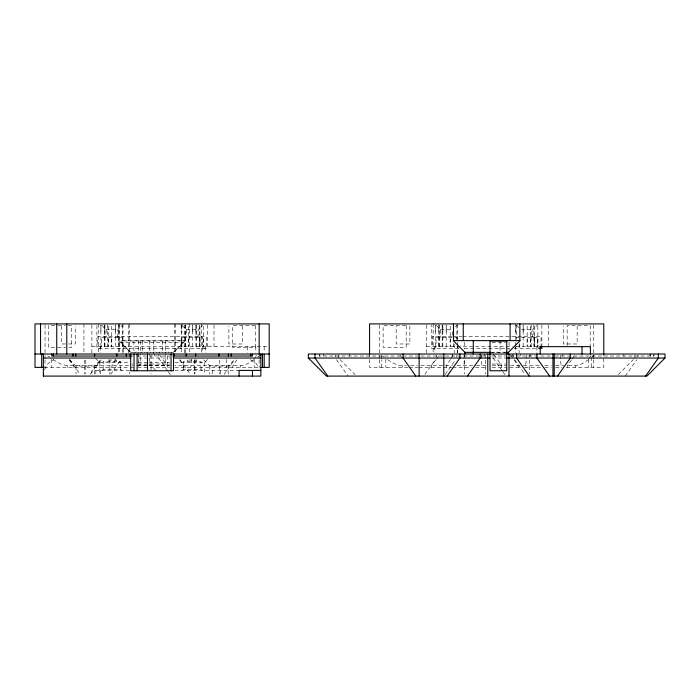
<?xml version="1.0" encoding="UTF-8"?>
<svg xmlns="http://www.w3.org/2000/svg" width="700" height="700" viewBox="0 0 700 700"><rect width="100%" height="100%" fill="white"/><g stroke="black" fill="none" stroke-linecap="round" stroke-linejoin="round"><path stroke-width="0.53" stroke-dasharray="3.5 2.62" d="M100.914 331.485L100.914 324.984L100.914 346.658M104.256 331.485L104.256 324.984L104.256 346.658M108.272 339.071L108.272 346.658L108.272 324.984M111.615 339.071L111.615 346.658L111.615 324.984M115.631 331.485L115.631 324.984L115.631 346.658M121.126 341.801L121.126 342.641L130.69 352.205L173.513 352.205L183.076 342.641L183.076 340.97L121.126 340.97L121.126 342.641L183.076 342.641M122.99 353.01L122.99 348.994M181.213 328.921L181.213 325.911M183.076 341.801L183.076 340.97M188.571 339.071L188.571 346.658L188.571 324.984M192.588 331.485L192.588 324.984L192.588 346.658M195.93 331.485L195.93 324.984L195.93 346.658M199.946 339.071L199.946 346.658L199.946 324.984M203.289 339.071L203.289 346.658L203.289 324.984M418.74 356.02L319.384 356.02L319.384 355.023M381.762 367.395L381.771 360.062M381.771 359.012L381.771 355.871A25.891 25.891 0 0 1 380.721 355.206M435.488 331.485L435.488 324.984L435.488 346.658M438.83 331.485L438.83 324.984L438.83 346.658M442.846 331.485L442.846 324.984L442.846 346.658M446.189 331.485L446.189 324.984L446.189 346.658M450.205 339.071L450.205 346.658L450.205 324.984M457.564 353.01L457.564 346.491M515.778 331.433L515.778 324.975M523.145 331.485L523.145 324.984L523.145 346.658M527.153 339.071L527.153 346.658L527.153 324.984M530.504 339.071L530.504 346.658L530.504 324.984M534.52 339.071L534.52 346.658L534.52 324.984M537.863 339.071L537.863 346.658L537.863 324.984M117.784 337.453L117.81 329.761L122.194 325.369M198.082 337.453L198.1 329.761L202.492 325.369M452.375 331.686L452.358 337.453L436.065 337.453L436.065 346.658L434.394 348.329M532.656 337.453L532.674 329.761L538.528 323.908M590.179 347.322L590.222 325.579L567.14 325.579L567.14 345.599M94.36 374.089L94.386 366.056L100.835 359.608M228.191 374.089L228.218 366.056L234.395 359.879M653.879 356.02L653.887 355.023M116.454 361.375L116.471 360.036L107.45 360.036L107.433 361.375M196.752 361.375L196.77 360.036L187.749 360.036M191.73 359.336L190.785 367.395M526.934 355.084L525.359 367.395M44.468 369.863L48.046 363.545L53.742 359.66M115.806 359.424L111.895 365.724L111.895 367.395M450.38 359.424L446.46 365.724L446.46 367.395M450.94 358.523L453.171 354.918M90.335 374.377L100.678 359.748M110.652 374.377L120.995 359.748M224.166 374.377L234.509 359.748M236.95 359.87L232.811 365.724L232.811 367.395M254.45 358.479L256.979 354.909M424.909 374.377L435.251 359.748M445.226 374.377L455.569 359.748M571.524 359.87L567.385 365.724L567.385 367.395M572.119 359.03L575.076 354.848M589.024 358.479L591.553 354.909M625.249 376.092L636.808 359.748M101.281 359.87L96.714 365.724L96.714 367.395M435.846 359.87L431.279 365.724L431.279 367.395M436.502 359.03L439.766 354.848M99.82 348.329L101.5 346.658L101.5 337.453L122.404 337.453L122.404 346.658L124.084 348.329M102.165 370.405L103.171 369.408L120.732 369.408L121.739 370.405M138.162 366.284L140.394 364.053L140.394 353.561M180.119 348.329L181.79 346.658L181.79 337.453L202.702 337.453L202.702 346.658L204.374 348.329M182.464 370.405L183.47 369.408L201.031 369.408L202.037 370.405M174.843 362.714L204.374 362.714L208.836 358.251M455.306 326.83L456.767 325.369M514.692 348.329L516.364 346.658M618.327 374.588L633.386 359.537M594.064 355.233L591.981 357.035M254.03 359.616L247.791 363.632L242.401 365.549A11.935 5.968 -35.3 0 1 240.59 365.724L174.886 365.724M588.604 359.616L582.365 363.632L576.975 365.549A11.935 5.968 -35.3 0 1 575.155 365.724L566.869 365.724M257.512 357.035L259.875 355.539M54.819 325.579L48.554 325.579L48.554 347.322L55.3 347.322M57.995 325.579L65.371 325.579M68.101 325.579L71.636 325.579L71.593 347.322L68.259 347.322M101.701 325.369L106.094 329.761L117.793 329.761M182 325.369L186.393 329.761L198.091 329.761M436.275 325.369L440.668 329.761L452.366 329.761M521.517 329.761L532.665 329.761M451.999 336.621L432.303 336.621L432.303 346.658M453.084 336.621L461.755 336.621M462.831 336.621L541.039 336.621L541.039 345.817M454.895 337.453L456.977 337.453L456.951 339.5M516.364 337.453L518.919 337.453M521.5 337.453L537.276 337.453L537.276 346.658L538.947 348.329L514.553 348.329M492.109 342.641L505.698 342.641M65.608 343.98L61.617 343.98L61.6 326.016M68.46 343.98L75.303 343.98L75.294 326.016M91.875 346.658L268.196 346.658M426.449 346.658L512.234 346.658M515.926 346.658L539.866 346.658M57.636 347.322L65.625 347.322M458.798 348.329L431.471 348.329L431.471 324.984M464.266 348.329L509.084 348.329M490.017 352.205L505.698 352.205M491.488 352.345L505.741 352.345M131.976 356.02L133.105 356.02M136.876 356.02L169.829 356.02M420.884 356.02L480.375 356.02M481.18 356.02L486.876 356.02M491.89 356.02L505.96 356.02M510.169 356.02L553.516 356.02M555.214 356.02L653.957 356.02L653.957 354.016M138.268 358.033L170.135 358.033M491.864 358.033L505.977 358.033M95.366 358.251L99.82 362.714L129.36 362.714M138.023 362.714L147.77 362.714M148.855 362.714L169.426 362.714M132.081 364.053L132.834 364.053M138.119 364.053L169.496 364.053M492.109 364.053L505.698 364.053M131.976 365.225L133.105 365.225M136.876 365.225L169.768 365.225M53.086 359.642L60.349 363.869L66.876 365.689L129.553 365.724M137.821 365.724L147.814 365.724M148.89 365.724L169.426 365.724M387.66 359.642C393.015 363.562 399.525 366.581 406.341 365.724M410.576 365.724L417.567 365.724M420.858 365.724L452.559 365.724M457.048 365.724L475.501 365.724M476.534 365.724L486.15 365.724M492.109 365.724L506.179 365.724M510.554 365.724L519.733 365.724M523.407 365.724L539.367 365.724M544.784 365.724L551.285 365.724M555.625 365.724L563.806 365.724M69.536 359.608L75.985 366.056L94.386 366.056M203.639 359.879L209.816 366.056L228.218 366.056M44.284 367.395L129.553 367.395M130.252 367.395L133.525 367.395M137.821 367.395L169.584 367.395M174.886 367.395L260.015 367.395M408.012 367.395L369.574 367.395L369.574 354.016M409.106 367.395L417.848 367.395M418.941 367.395L451.71 367.395M452.804 367.395L471.38 367.395M475.501 367.395L486.675 367.395M492.135 367.395L506.179 367.395M509.617 367.395L520.887 367.395M524.711 367.395L543.699 367.395M544.784 367.395L551.285 367.395M555.503 367.395L562.056 367.395M566.317 367.395L603.776 367.395L603.776 354.97M129.535 370.405L91.875 370.405L91.875 374.675M174.843 370.405L238.516 370.405M250.46 359.66L256.148 363.545L259.061 368.06M516.574 325.369L518.77 327.565M456.977 346.658L458.649 348.329M339.964 359.537L355.023 374.588M156.117 370.746L149.424 364.053L149.415 353.561M122.544 344.531L126.446 348.442M399.752 354.848L401.713 357.359M69.099 359.87L73.666 365.724L73.666 367.395M514.675 359.748L525.017 374.377M510.51 354.848L513.468 359.03M514.062 359.87L518.201 365.724L518.201 367.395M494.121 354.848L501.812 365.724L501.812 367.395M502.267 370.939L493.141 358.033L493.141 354.016M502.88 371.796L505.916 376.092M336.543 359.748L348.092 376.092M180.101 359.748L190.444 374.377M179.489 359.87L183.627 365.724L183.627 367.395M159.548 354.848L167.239 365.724L167.239 367.395M167.694 370.939L158.576 358.033L158.576 354.016M168.306 371.796L171.351 376.092M69.694 359.748L80.036 374.377M560.499 355.084L561.041 367.395M226.144 359.336L226.468 367.395M319.463 355.023L319.463 356.02M201.031 369.408L200.996 361.375L183.47 361.375L183.47 369.408M120.732 369.408L120.706 361.375L103.171 361.375L103.171 369.408M149.406 340.97L149.415 352.511M650.519 354.016L650.519 356.02M650.038 354.016L650.038 356.02M638.024 355.023L638.024 357.026M634.891 355.023L634.891 358.033M623.849 354.016L623.849 356.02M593.74 324.993L593.74 354.349M593.74 355.434L593.74 358.697M593.74 359.783L593.74 367.395M591.579 357.376L591.579 367.395M588.761 359.485L588.761 367.395M577.15 326.016L577.15 343.98L563.474 343.98L563.456 326.016M575.155 365.724L575.155 367.395M562.476 354.016L562.476 356.02M548.572 324.984L548.572 346.658M541.879 324.984L541.879 346.658M536.856 346.658L536.856 352.966M534.354 336.621L534.354 346.658M533.846 324.984L533.846 346.658M531.169 324.984L531.169 346.658M530.241 354.016L530.241 356.02M529.541 355.023L529.541 357.026M529.541 360.159L529.541 373.975M520.774 354.016L520.774 356.02M519.794 343.402L519.794 346.658M519.129 344.339L519.129 352.94M516.451 324.984L516.364 339.5M515.778 323.908L515.778 345.415M515.778 346.491L515.778 353.01M513.459 355.023L513.459 357.026M512.461 354.016L512.461 356.02M509.093 342.186L509.093 349.711M500.054 340.629L500.054 352.345M485.573 355.023L485.573 358.033M485.573 360.159L485.573 373.975M484.304 354.016L484.304 356.02M481.705 355.084L481.705 367.395M464.354 355.023L464.354 357.026M464.354 360.159L464.354 373.975M464.258 342.186L464.258 348.635M464.117 355.084L464.117 367.395M457.564 323.908L457.564 343.98M457.564 344.339L457.564 352.94M456.899 324.984L456.899 341.241M456.785 355.023L456.785 357.026M454.221 344.339L454.221 352.94M453.548 343.402L453.548 346.658M452.576 354.016L452.576 356.02M442.172 324.984L442.172 346.658M440.668 329.761L440.668 337.453M439.495 324.984L439.495 346.658M438.996 336.621L438.996 346.658M436.467 355.023L436.467 357.026M434.814 346.658L434.814 352.966M433.142 323.908L433.142 352.94M426.449 324.975L426.449 352.966M409.868 326.016L409.868 343.98L396.191 343.98L396.174 326.016M402.334 365.724L402.334 367.395M385.814 359.231L385.814 367.395M379.61 324.993L379.61 354.349M379.61 355.434L379.61 358.697M379.61 359.783L379.61 367.395M349.501 354.016L349.501 356.02M338.459 355.023L338.459 358.033M335.317 355.023L335.317 357.026M323.304 354.016L323.304 356.02M319.384 354.016L319.384 356.02M264.18 346.658L264.18 352.109M259.166 355.434L259.166 358.697M259.166 359.783L259.166 367.395M255.815 346.658L255.815 352.966M254.188 359.485L254.188 367.395M247.45 346.658L247.45 352.966M242.576 326.016L242.576 343.98L228.9 343.98L228.882 326.016M240.59 365.724L240.59 367.395M220.684 370.405L220.684 374.203M219.643 360.159L219.643 373.975M213.999 324.984L213.999 346.658M212.739 370.405L212.739 374.203M209.816 366.056L209.816 374.089M207.305 324.984L207.305 348.329L96.897 348.329L96.897 324.984M206.465 346.658L206.465 336.621L97.729 336.621L97.729 346.658M205.634 346.658L205.634 352.966M204.374 362.714L204.374 374.316M202.282 346.658L202.282 352.966M201.591 323.908L201.591 352.94M199.78 336.621L199.78 346.658M199.273 324.984L199.273 346.658M196.595 324.984L196.595 346.658M194.968 360.159L194.968 373.975M194.338 359.844L194.338 374.036M189.569 323.908L189.569 352.94M187.731 360.036L187.731 361.375M186.393 329.761L186.393 337.453M185.561 324.975L185.561 352.984M185.22 324.984L185.22 346.658M184.555 324.975L184.555 352.94M181.877 324.984L181.877 346.658M181.213 323.908L181.213 353.01M175.516 323.908L175.516 352.94M174.519 323.908L174.519 352.94M167.326 356.02L167.326 365.225M165.48 340.629L165.48 352.345M165.48 353.281L165.48 364.053M162.278 340.97L162.278 352.931M154.464 354.016L154.464 356.02M153.773 340.97L153.773 354.016M150.999 355.023L150.999 373.975M142.398 340.97L142.398 354.016M140.394 340.97L140.394 352.511M138.714 340.629L138.714 352.345M138.714 353.281L138.714 364.053M133.893 340.97L133.893 352.931M129.78 371.849L129.78 373.975M129.684 323.908L129.684 352.94M128.678 324.975L128.678 352.94M122.99 323.908L122.99 352.94M122.325 324.984L122.325 346.658M119.648 323.908L119.648 352.94M118.974 324.984L118.974 346.658M118.641 323.908L118.641 353.01M109.856 359.844L109.856 374.036M107.599 324.984L107.599 346.658M106.094 329.761L106.094 337.453M104.93 324.984L104.93 346.658M104.422 336.621L104.422 346.658M100.24 346.658L100.24 352.966M100.24 370.405L100.24 374.203M99.82 362.714L99.82 374.675M98.569 323.908L98.569 352.94M95.848 370.405L95.848 374.203M91.875 324.975L91.875 353.01M85.811 360.159L85.811 373.975M84.56 360.159L84.56 373.975M83.93 323.908L83.93 353.01M75.985 366.056L75.985 374.089M67.76 365.724L67.76 367.395M51.249 359.231L51.249 367.395M45.036 324.993L45.036 354.349M45.036 355.434L45.036 358.697M45.036 359.783L45.036 367.395M382.217 355.854A8.794 5.39 30.1 0 1 384.256 356.93M41.738 353.701A7.647 0.77 21.9 0 1 43.627 354.007M47.644 355.854A8.794 5.39 30.1 0 1 49.683 356.93M255.649 325.579L255.605 347.322L232.566 347.322L232.566 325.579L255.649 325.579M406.21 325.579L406.166 347.322L383.119 347.322L383.119 325.579L406.21 325.579M185.561 340.629L173.845 352.345L130.357 352.345L118.641 340.629L185.561 340.629"/><path stroke-width="1.05" d="M43.4 376.092L43.593 373.887M447.116 376.092L459.891 358.033L459.891 354.016M467.425 376.092L480.2 358.033L480.2 354.016M557.524 376.092L570.299 358.033L570.299 354.016M645.558 376.092L658.332 358.033L658.332 354.016M506.599 352.345L508.419 352.345L520.126 340.629L453.215 340.629L464.923 352.345L490.42 352.345M665 358.033L646.931 376.092L326.428 376.092L308.35 358.033L308.35 354.016L665 354.016L665 358.033L506.87 358.033M260.767 355.005L262.456 354.043L262.509 367.395M539.735 346.658L590.389 346.658L590.389 354.016M539.691 348.329L541.879 348.329L541.879 346.658M35 354.016L269.203 354.016M131.346 356.02L51.73 356.02L51.73 354.016M172.847 356.02L252.473 356.02L252.473 354.016M43.365 358.033L130.786 358.033M173.407 358.033L260.838 358.033M308.35 358.033L489.895 358.033M43.645 367.395L35 367.395L35 323.908L269.203 323.908L269.203 367.395L260.662 367.395M239.041 370.405L260.838 370.405M549.649 376.092L536.874 358.033L536.874 354.016M529.34 376.092L516.565 358.033L516.565 354.016M415.826 376.092L403.051 358.033L403.051 354.016M327.784 376.092L315.009 358.033L315.009 354.016M603.776 354.349L603.776 323.908L369.574 323.908L369.574 354.349M582.024 346.658L582.024 354.016M554.207 354.016L554.207 376.092M552.965 354.016L552.965 376.092M540.207 346.658L540.207 354.016M519.855 323.908L519.855 340.629M510.09 323.908L510.09 340.629M508.996 354.016L508.996 376.092M508.419 352.345L508.419 354.016M487.769 354.016L487.769 376.092M473.287 340.629L473.287 354.016M464.923 352.345L464.923 354.016M463.251 323.908L463.251 340.629M453.495 323.908L453.495 340.629M443.8 354.016L443.8 376.092M419.134 354.016L419.134 376.092M264.18 354.296L264.18 367.395M260.838 354.016L260.838 376.092L43.365 376.092L43.365 354.016M259.166 323.908L259.166 354.016M252.473 370.405L252.473 376.092M250.801 354.016L250.801 356.02M239.085 370.405L239.085 376.092M231.201 354.016L231.201 356.02M228.41 354.016L228.41 356.02M218.942 354.016L218.942 356.02M195.668 354.016L195.668 356.02M186.2 354.016L186.2 356.02M174.011 354.016L174.011 356.02M173.513 354.016L173.513 370.746L130.69 370.746L130.69 354.016M171.036 354.016L171.036 370.746M147.508 354.016L147.508 370.746M137.112 354.016L137.112 370.746M134.032 354.016L134.032 370.746M130.183 354.016L130.183 356.02M126.315 354.016L126.315 356.02M116.847 354.016L116.847 356.02M94.649 354.016L94.649 356.02M75.723 354.016L75.723 356.02M73.001 354.016L73.001 356.02M66.789 323.908L66.789 354.016M56.744 323.908L56.744 354.016M53.401 354.016L53.401 356.02M41.694 354.016L41.694 367.395M40.556 323.908L40.556 354.016M41.869 354.078A7.647 0.77 21.9 0 1 41.676 353.868M506.748 340.97L490.017 340.97L490.017 370.746L506.748 370.746L506.748 340.97"/></g></svg>
